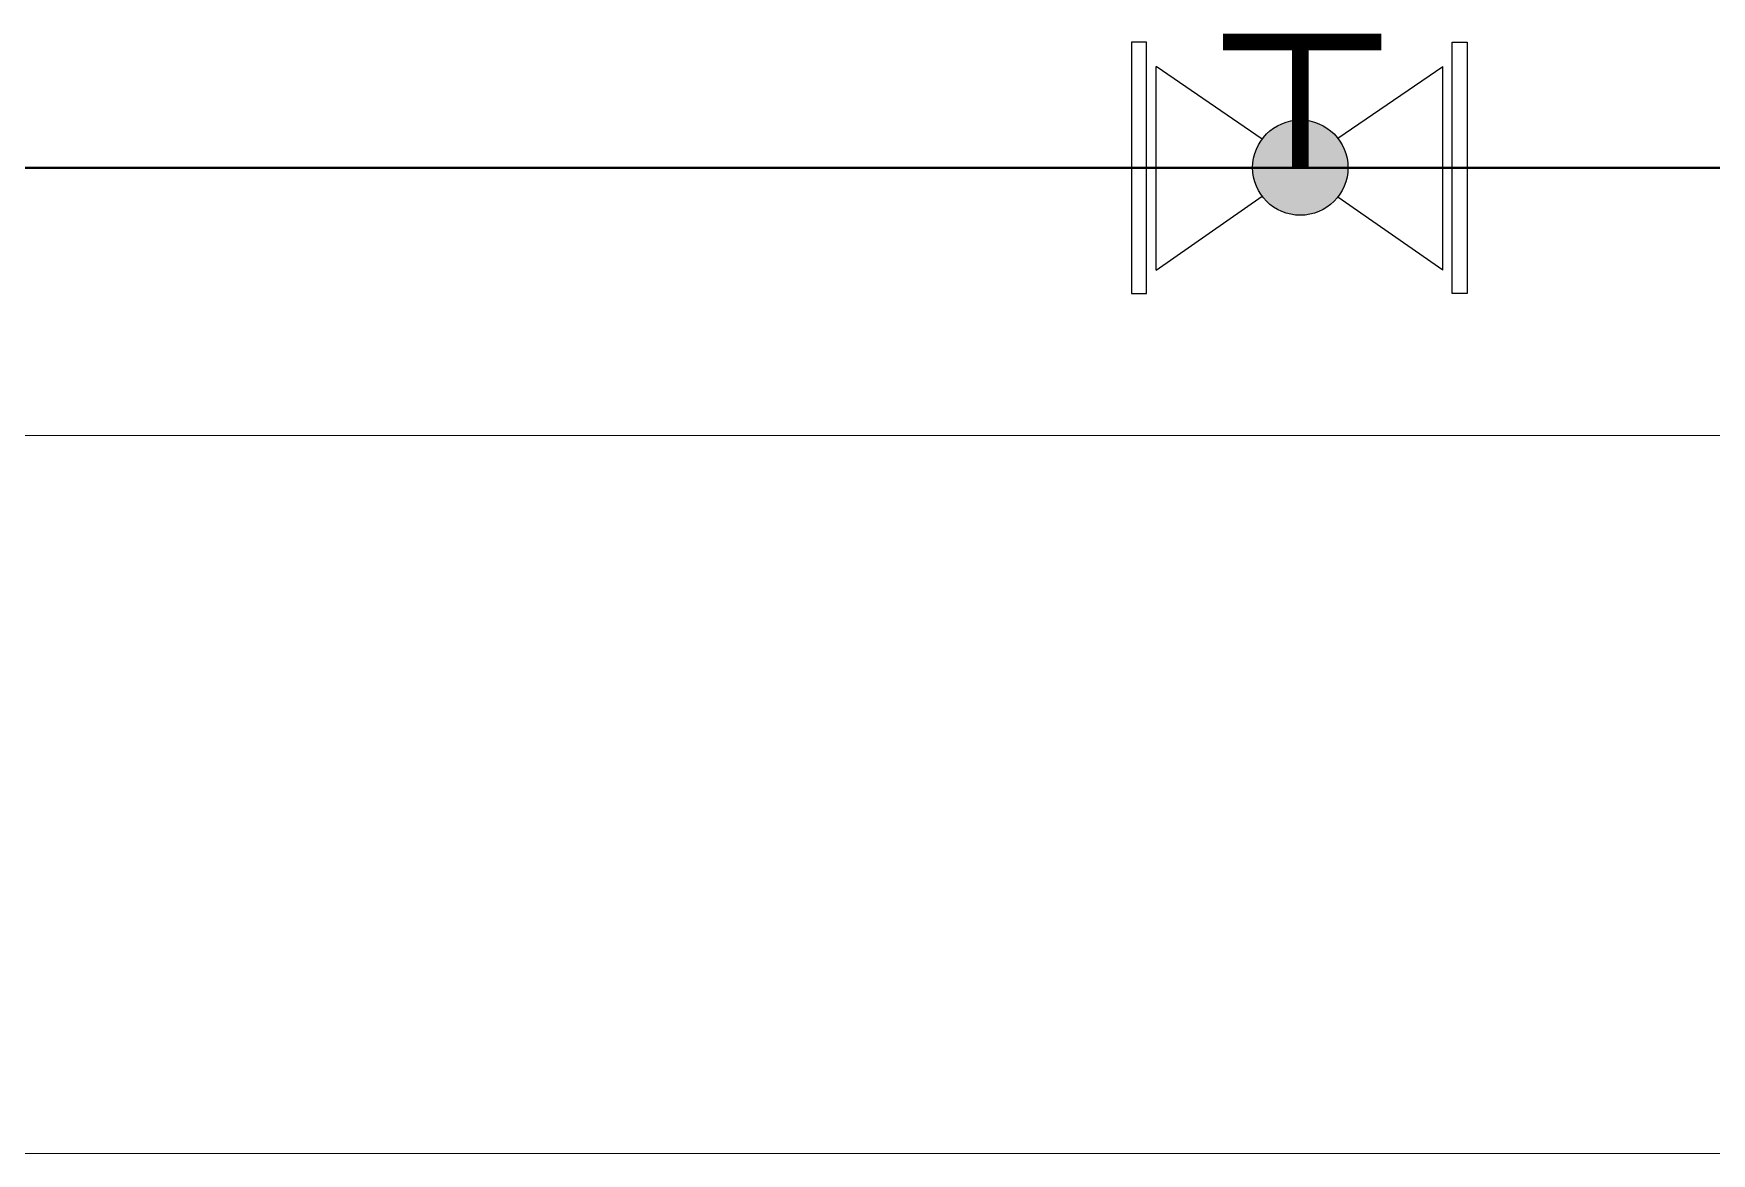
# Model space of a CAD drawing. Header units: centimetres. Extents: x 405464 to 563355, y 50011 to 66875.
# Drawn here: x 521922.9 to 522010.5, y 50734.5 to 50793 of the extents above; entities that cross this region are included whole.
import ezdxf

# ---------------------------------------------------------------- set-up
doc = ezdxf.new("R2010")
doc.units = ezdxf.units.CM
for name, color, linetype, lineweight in [('0-KRCN-IST-KÜRESEL VANA', 4, 'Continuous', 25), ('0-KRCN-IST-YAZI-ÇAP', 71, 'Continuous', 35), ('0-KRCN-SHT-PROSES-BORU', 1, '0-Y_LINE', 40), ('0-yerine', 8, 'Continuous', 9)]:
    doc.layers.add(name, color=color, linetype=linetype, lineweight=lineweight)
doc.styles.add('BORU', font='AGENCYR.TTF')
doc.linetypes.add('0-Y_LINE', pattern='A,100,-0.5,["Y",BORU,S=9,R=0,X=0,Y=-4.5],-5', length=105.5)

# ---------------------------------------------------------------- blocks, each defined once
blk = doc.blocks.new('0-MEK-IST-KÜRESEL VANA-1')
at = {"layer": '0-KRCN-IST-KÜRESEL VANA'}
blk.add_hatch(color=256, dxfattribs=at).paths.add_polyline_path([(0, 1.421, 1), (0, -1.421, 1)])
for p, q in [((-3.054, 4.3), (-0.85, 1.139)), ((-3.054, 4.3), (3.02, 4.3)), ((0.85, 1.139), (3.02, 4.3)), ((-3.054, -4.244), (-0.877, -1.118)), ((0.877, -1.118), (3.02, -4.244)), ((-3.054, -4.244), (3.02, -4.244))]:
    blk.add_line(p, q, dxfattribs=at)
for points in [[(3.742, 4.583), (3.742, 5.028), (-3.758, 5.028), (-3.758, 4.583)], [(3.742, -4.527), (3.742, -4.972), (-3.758, -4.972), (-3.758, -4.527)]]:
    blk.add_lwpolyline(points, close=True, dxfattribs=at)
at = {"layer": '0-KRCN-IST-KÜRESEL VANA', "const_width": 0.5}
blk.add_lwpolyline([(3.75, 0), (3.75, -2.414), (3.75, 2.308)], close=True, dxfattribs=at)
blk.add_lwpolyline([(0, 0), (3.75, 0)], dxfattribs=at)
at = {"layer": '0-KRCN-IST-KÜRESEL VANA'}
blk.add_circle((0, 0), 1.421, dxfattribs=at)

msp = doc.modelspace()

# ---------------------------------------------------------------- linework, layer by layer
at = {"layer": '0-KRCN-SHT-PROSES-BORU'}
msp.add_line((521920.603, 50786.007), (522073.84, 50786.007), dxfattribs=at)
at = {"layer": '0-yerine', "color": 8}
for p, q in [((519319.787, 50772.039), (524294.797, 50772.039)), ((519319.787, 50734.539), (524294.797, 50734.539))]:
    msp.add_line(p, q, dxfattribs=at)

# ---------------------------------------------------------------- block references
at = {"layer": '0-KRCN-IST-YAZI-ÇAP', "xscale": 1.750933333333332, "yscale": 1.750933333333332, "zscale": 1.750933333333332, "rotation": 90.00000000000001}
msp.add_blockref('0-MEK-IST-KÜRESEL VANA-1', (521989.053, 50786.022), dxfattribs=at)

doc.saveas('drawing.dxf')
